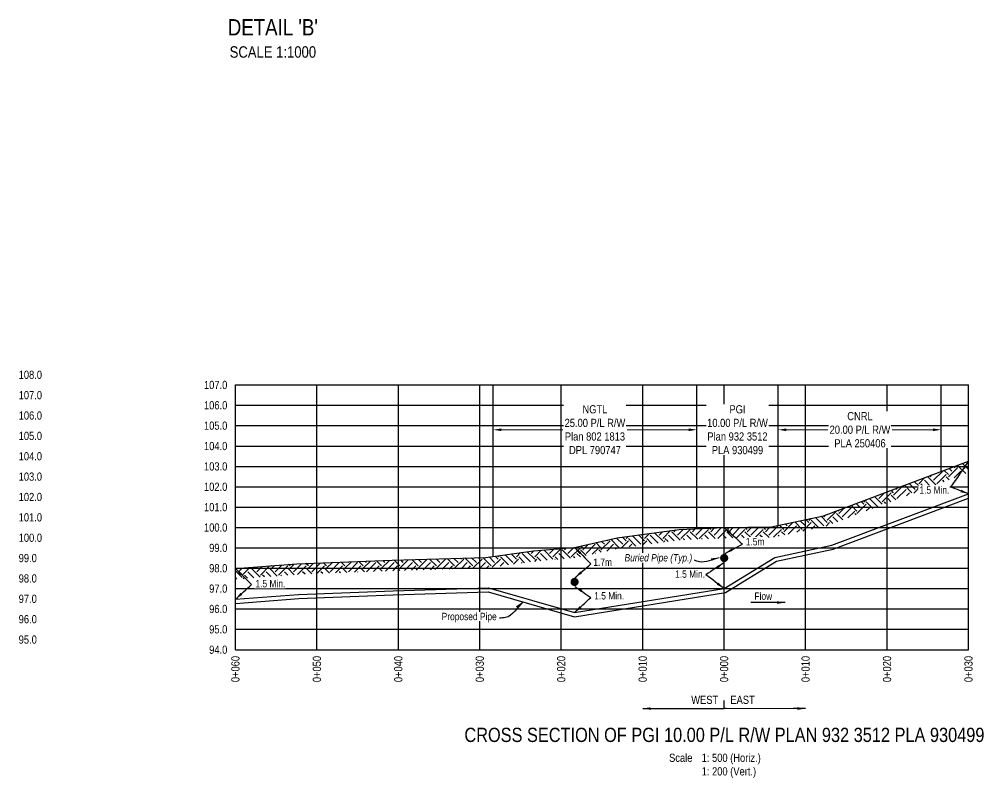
# Model space of a CAD drawing. Extents: x 499040 to 506121, y 6015569 to 6019091.
# Drawn here: x 502585 to 503758, y 6015569 to 6016500 of the extents above; entities that cross this region are included whole.
import ezdxf
from ezdxf.enums import TextEntityAlignment as Align

# ---------------------------------------------------------------- set-up
doc = ezdxf.new("R2010")
doc.units = 0
doc.header["$LTSCALE"] = 5
doc.header["$PDMODE"] = 35
doc.header["$PDSIZE"] = 0.5
doc.linetypes.add('foc-TOPO', pattern=[1, 0.2, -0.8])
doc.layers.get('Defpoints').update_dxf_attribs({"color": 9})
for name, color, linetype in [('AS-PIPE-UG-T', 44, 'Continuous'), ('C-RW', 13, 'Continuous'), ('CG-NOTES', 7, 'Continuous'), ('DETAIL-T', 7, 'Continuous'), ('F-RW', 190, 'Continuous'), ('L-DETAIL-T', 3, 'Continuous'), ('L-MON', 1, 'Continuous'), ('P-CROSSINGS-GRID', 8, 'Continuous'), ('P-CROSSINGS-GROUND', 48, 'foc-TOPO'), ('P-CROSSINGS-LINE', 3, 'Continuous'), ('P-PROPOSED', 10, 'Continuous'), ('S-T7', 7, 'Continuous')]:
    doc.layers.add(name, color=color, linetype=linetype)
doc.layers.add('C-RW-T', color=13, linetype='Continuous', lineweight=9)
doc.layers.add('F-RW-T', color=190, linetype='Continuous', lineweight=9)
doc.styles.add('140', font='ARIALN.TTF', dxfattribs={"height": 15})
doc.styles.add('80', font='ARIALN.TTF', dxfattribs={"height": 10})
doc.styles.add('80CG', font='ARIALN.TTF', dxfattribs={"height": 10})
doc.styles.add('80L', font='ARIALN.TTF', dxfattribs={"height": 10})
doc.dimstyles.new('Compass 5 000', dxfattribs={"dimscale": 5, "dimtxt": 9, "dimasz": 2, "dimexe": 0.2, "dimexo": 0.0625, "dimgap": 0.5, "dimtad": 0, "dimtih": 1, "dimtoh": 1, "dimzin": 0, "dimdsep": 46, "dimtxsty": '80CG', "dimcen": 0.1, "dimse1": 1, "dimse2": 1, "dimclrd": 256, "dimclrt": 256, "dimaunit": 1, "dimadec": 4, "dimazin": 0, "dimtfac": 0.06, "dimtofl": 0, "dimtmove": 0, "dimatfit": 1, "dimfxl": 0.2, "dimtolj": 1, "dimtzin": 0, "dimlwd": -1, "dimarcsym": 0})

# ---------------------------------------------------------------- blocks, each defined once
blk = doc.blocks.new('PLIA')
at = {"color": 255, "const_width": 1}
blk.add_lwpolyline([(-0.5, 0, 1), (0.5, 0, 1)], format="xyb", close=True, dxfattribs=at)
blk = doc.blocks.new('PLIAA')
blk.add_blockref('PLIA', (0, 0))
blk = doc.blocks.new('PLIB')
at = {"color": 1}
blk.add_circle((0, 0), 0.8, dxfattribs=at)
blk = doc.blocks.new('PLIBB')
blk.add_blockref('PLIB', (0, 0))
blk = doc.blocks.new('PLICC')
for name in ['PLIAA', 'PLIBB']:
    blk.add_blockref(name, (0, 0))
blk = doc.blocks.new('PLI')
blk.add_blockref('PLICC', (0, 0))
blk = doc.blocks.new('*D545')
at = {"layer": 'C-RW-T', "transparency": 16777216}
for p, q in [((503526.8, 6015996.5), (503577.6, 6015996.5)), ((503706.7, 6015996.5), (503656.6, 6015996.5))]:
    blk.add_line(p, q, dxfattribs=at)
for points in [[(503526.8, 6015998.1), (503526.8, 6015994.8), (503516.8, 6015996.5)], [(503706.7, 6015998.1), (503706.7, 6015994.8), (503716.7, 6015996.5)]]:
    blk.add_solid(points, dxfattribs=at)
at = {"layer": 'Defpoints', "color": 0, "transparency": 16777216}
for p in [(503516.8, 6016013.4), (503716.7, 6016013.4), (503516.8, 6015996.5)]:
    blk.add_point(p, dxfattribs=at)
at = {"layer": 'C-RW-T', "transparency": 16777216, "insert": (503617.1, 6015996.5), "char_height": 10, "attachment_point": 5, "style": '80CG', "bg_fill": 3, "box_fill_scale": 1.1, "bg_fill_color": 256, "bg_fill_true_color": 13158600, "bg_fill_transparency": 0}
blk.add_mtext('\\A1;CNRL\\P20.00 P/L R/W\\PPLA 250406', dxfattribs=at)
blk = doc.blocks.new('*D546')
at = {"layer": 'Defpoints', "color": 0, "transparency": 16777216}
for p in [(503416.9, 6015996.5), (503416.9, 6015996.5), (503516.8, 6015996.5)]:
    blk.add_point(p, dxfattribs=at)
at = {"layer": 'F-RW-T', "transparency": 16777216}
for p, q in [((503406.9, 6015996.5), (503396.9, 6015996.5)), ((503526.8, 6015996.5), (503536.8, 6015996.5))]:
    blk.add_line(p, q, dxfattribs=at)
for points in [[(503406.9, 6015998.1), (503406.9, 6015994.8), (503416.9, 6015996.5)], [(503526.8, 6015998.1), (503526.8, 6015994.8), (503516.8, 6015996.5)]]:
    blk.add_solid(points, dxfattribs=at)
at = {"layer": 'F-RW-T', "transparency": 16777216, "insert": (503466.8, 6015996.5), "char_height": 10, "attachment_point": 5, "style": '80CG', "bg_fill": 3, "box_fill_scale": 1.1, "bg_fill_color": 256, "bg_fill_true_color": 13158600, "bg_fill_transparency": 0}
blk.add_mtext('\\A1;PGI\\P10.00 P/L R/W\\PPlan 932 3512\\PPLA 930499', dxfattribs=at)
blk = doc.blocks.new('*D547')
at = {"layer": 'Defpoints', "color": 0, "transparency": 16777216}
for p in [(503167, 6015996.5), (503167, 6015996.5), (503416.9, 6015996.5)]:
    blk.add_point(p, dxfattribs=at)
at = {"layer": 'F-RW-T', "transparency": 16777216}
for p, q in [((503177, 6015996.5), (503252.4, 6015996.5)), ((503406.9, 6015996.5), (503331.5, 6015996.5))]:
    blk.add_line(p, q, dxfattribs=at)
for points in [[(503177, 6015998.1), (503177, 6015994.8), (503167, 6015996.5)], [(503406.9, 6015998.1), (503406.9, 6015994.8), (503416.9, 6015996.5)]]:
    blk.add_solid(points, dxfattribs=at)
at = {"layer": 'F-RW-T', "transparency": 16777216, "insert": (503291.9, 6015996.5), "char_height": 10, "attachment_point": 5, "style": '80CG', "bg_fill": 3, "box_fill_scale": 1.1, "bg_fill_color": 256, "bg_fill_true_color": 13158600, "bg_fill_transparency": 0}
blk.add_mtext('\\A1;NGTL\\P25.00 P/L R/W\\PPlan 802 1813\\PDPL 790747', dxfattribs=at)

msp = doc.modelspace()

# ---------------------------------------------------------------- hatches: boundary and pattern name
at = {"layer": 'P-CROSSINGS-GROUND'}
h = msp.add_hatch(dxfattribs=at)
h.set_pattern_fill('EARTH', color=256, scale=2.498657, angle=45)
h.set_pattern_definition([(45, (-3624.75, 3602.199), (0, 22.43858139), [15.86647306, -15.86647306]), (45, (-3628.957, 3606.406), (0, 22.43858139), [15.86647306, -15.86647306]), (45, (-3633.164, 3610.613), (0, 22.43858139), [15.86647306, -15.86647306]), (135, (-3633.164, 3613.418), (-22.43858139, 0), [15.86647306, -15.86647306]), (135, (-3628.957, 3617.625), (-22.43858139, 0), [15.86647306, -15.86647306]), (135, (-3624.75, 3621.832), (-22.43858139, 0), [15.86647306, -15.86647306])])
h.paths.add_polyline_path([(502850.817, 6015826.103), (502850.817, 6015813.071), (502926.787, 6015818.977), (503043.33, 6015823.413), (503159.3, 6015826.93), (503217.79, 6015835.024), (503268.912, 6015839.342), (503321.367, 6015851.032), (503396.368, 6015861.198), (503450.852, 6015863.587), (503509.881, 6015864.249), (503575.854, 6015878.418), (503750.333, 6015944.056), (503750.333, 6015957.938), (503572.182, 6015890.919), (503508.429, 6015877.226), (503450.494, 6015876.577), (503395.209, 6015874.153), (503319.077, 6015863.833), (503266.943, 6015852.215), (503216.352, 6015847.942), (503158.209, 6015839.896), (503042.886, 6015836.398), (502926.036, 6015831.951)])

# ---------------------------------------------------------------- linework, layer by layer
at = {"layer": 'C-RW', "flags": 128}
msp.add_lwpolyline([(503716.702, 6015945.286), (503716.702, 6016052.107)], dxfattribs=at)
at = {"layer": 'CG-NOTES'}
msp.add_line((503450.494, 6015654.48), (503450.494, 6015664.474), dxfattribs=at)
at = {"layer": 'F-RW', "flags": 128}
for points in [[(503166.997, 6015841.112), (503166.997, 6016052.107)], [(503416.863, 6015875.102), (503416.863, 6016052.107)], [(503516.809, 6015879.026), (503516.809, 6016052.107)]]:
    msp.add_lwpolyline(points, dxfattribs=at)
at = {"layer": 'P-CROSSINGS-GRID', "color": 8}
for p, q in [((502850.817, 6016051.483), (503750.333, 6016051.483)), ((502850.817, 6015726.657), (502850.817, 6016051.483)), ((502950.763, 6015726.657), (502950.763, 6016051.483)), ((503050.709, 6015726.657), (503050.709, 6016051.483)), ((503150.655, 6015726.657), (503150.655, 6016051.483)), ((503250.602, 6015726.657), (503250.602, 6016051.483)), ((503350.548, 6015726.657), (503350.548, 6016051.483)), ((503450.494, 6015726.657), (503450.494, 6016051.483)), ((503550.441, 6015726.657), (503550.441, 6016051.483)), ((503650.387, 6015726.657), (503650.387, 6016051.483)), ((503750.333, 6015726.657), (503750.333, 6016051.483)), ((502850.817, 6016026.496), (503750.333, 6016026.496)), ((502850.817, 6016001.509), (503750.333, 6016001.509)), ((502850.817, 6015976.523), (503750.333, 6015976.523)), ((502850.817, 6015951.536), (503750.333, 6015951.536)), ((502850.817, 6015926.55), (503750.333, 6015926.55)), ((502850.817, 6015901.563), (503750.333, 6015901.563)), ((502850.817, 6015876.577), (503750.333, 6015876.577)), ((502850.817, 6015851.59), (503750.333, 6015851.59)), ((502850.817, 6015826.603), (503750.333, 6015826.603)), ((502850.817, 6015801.617), (503750.333, 6015801.617)), ((502850.817, 6015776.63), (503750.333, 6015776.63)), ((502850.817, 6015751.644), (503750.333, 6015751.644)), ((502850.817, 6015726.657), (503750.333, 6015726.657))]:
    msp.add_line(p, q, dxfattribs=at)
at = {"layer": 'P-CROSSINGS-LINE', "color": 3, "flags": 128}
msp.add_lwpolyline([(502850.817, 6015826.103), (502926.036, 6015831.951), (503042.886, 6015836.398), (503158.209, 6015839.896), (503216.352, 6015847.942), (503266.943, 6015852.215), (503319.077, 6015863.833), (503395.209, 6015874.153), (503450.494, 6015876.577), (503508.429, 6015877.226), (503572.182, 6015890.919), (503750.333, 6015957.938)], dxfattribs=at)

# ---------------------------------------------------------------- block references
at = {"layer": 'L-MON', "xscale": 4.997314350000019, "yscale": 4.997314350000019, "zscale": 4.997314350000019}
for p in [(503450.494, 6015839.097), (503266.943, 6015809.738)]:
    msp.add_blockref('PLI', p, dxfattribs=at)

# ---------------------------------------------------------------- texts
at = {"style": '80'}
for s, p in [('0+060', (502850.73, 6015718.993)), ('0+050', (502950.676, 6015718.993)), ('0+040', (503050.622, 6015718.993)), ('0+030', (503150.568, 6015718.993)), ('0+020', (503250.515, 6015718.993)), ('0+010', (503350.461, 6015718.993)), ('0+000', (503450.407, 6015718.993)), ('0+010', (503550.354, 6015718.993)), ('0+020', (503650.3, 6015718.993)), ('0+030', (503750.246, 6015718.993))]:
    msp.add_text(s, height=9.9946, rotation=90, dxfattribs=at).set_placement(p, align=Align.MIDDLE_RIGHT)
at = {"char_height": 8.9952, "attachment_point": 1, "style": '80L'}
for s, width, insert in [('1.7m', 22.32657, (503289.928, 6015838.468)), ('1.5 Min.', 45.26208, (503390.322, 6015823.856)), ('1.5 Min.', 45.26208, (503291, 6015797.264))]:
    msp.add_mtext_dynamic_manual_height_columns(s, width=width, gutter_width=44.952, heights=[0], dxfattribs=dict(at, insert=insert))
at = {"layer": 'DETAIL-T', "color": 3, "insert": (502896.711, 6016476.527), "char_height": 19.98926, "width": 109.64994, "attachment_point": 5, "style": '80CG'}
msp.add_mtext("DETAIL 'B'\\P{\\H0.7x;SCALE 1:1000}", dxfattribs=at)
at = {"layer": 'DETAIL-T', "insert": (503382.875, 6015599.05), "char_height": 9.99463, "attachment_point": 1, "style": '80L'}
msp.add_mtext_dynamic_manual_height_columns('Scale^I1: 500 (Horiz.)\\P^I1: 200 (Vert.)', width=216.87194, gutter_width=44.952, heights=[0], dxfattribs=at)
at = {"layer": 'L-DETAIL-T', "insert": (503450.775, 6015630.906), "char_height": 17.4906, "width": 637.43645, "attachment_point": 2, "rotation": 0, "style": '140'}
msp.add_mtext('CROSS SECTION OF PGI 10.00 P/L R/W PLAN 932 3512 PLA 930499', dxfattribs=at)
at = {"layer": 'S-T7', "style": '80'}
for s, p in [('108.0', (502584.79, 6016063.935)), ('107.0', (502584.79, 6016038.948)), ('106.0', (502584.79, 6016013.962)), ('105.0', (502584.79, 6015988.975)), ('104.0', (502584.79, 6015963.989)), ('103.0', (502584.79, 6015939.002)), ('102.0', (502584.79, 6015914.016)), ('101.0', (502584.79, 6015889.029)), ('100.0', (502584.79, 6015864.042)), ('99.0', (502584.79, 6015839.056)), ('98.0', (502584.79, 6015814.069)), ('97.0', (502584.79, 6015789.083)), ('96.0', (502584.79, 6015764.096)), ('95.0', (502584.79, 6015739.11))]:
    msp.add_text(s, height=9.9946, dxfattribs=at).set_placement(p, align=Align.MIDDLE_LEFT)
for s, p in [('107.0', (502840.822, 6016051.483)), ('106.0', (502840.822, 6016026.496)), ('105.0', (502840.822, 6016001.509)), ('104.0', (502840.822, 6015976.523)), ('103.0', (502840.822, 6015951.536)), ('102.0', (502840.822, 6015926.55)), ('101.0', (502840.822, 6015901.563)), ('100.0', (502840.822, 6015876.577)), ('99.0', (502840.822, 6015851.59)), ('98.0', (502840.822, 6015826.603)), ('97.0', (502840.822, 6015801.617)), ('96.0', (502840.822, 6015776.63)), ('95.0', (502840.822, 6015751.644)), ('94.0', (502840.822, 6015726.657))]:
    msp.add_text(s, height=9.9946, dxfattribs=at).set_placement(p, align=Align.MIDDLE_RIGHT)

# ---------------------------------------------------------------- leaders
at = {"path_type": 1}
for points in [[(503750.333, 6015957.938), (503728.385, 6015926.108)], [(503750.333, 6015917.894), (503728.385, 6015926.108)], [(502850.817, 6015826.103), (502870.324, 6015806.492)], [(502850.817, 6015788.51), (502870.324, 6015806.492)]]:
    msp.add_leader(points, dimstyle='Compass 5 000', override={"dimgap": 0.5, "dimtad": 0}, dxfattribs=at)
for points in [[(503450.494, 6015876.577), (503473.092, 6015856.144)], [(503266.943, 6015852.215), (503286.93, 6015831.841)], [(503451.491, 6015844.744), (503473.092, 6015856.144)], [(503267.383, 6015814.95), (503286.93, 6015831.841)], [(503450.133, 6015833.22), (503428.039, 6015818.5)], [(503450.494, 6015801.617), (503428.039, 6015818.5)], [(503267.422, 6015804.152), (503287.002, 6015790.764)], [(503266.943, 6015772.258), (503287.002, 6015790.764)]]:
    msp.add_leader(points, dimstyle='Compass 5 000', dxfattribs=at)
at = {"layer": 'CG-NOTES', "path_type": 1}
for points in [[(503350.548, 6015654.48), (503450.494, 6015654.48)], [(503550.441, 6015654.48), (503450.494, 6015654.48)]]:
    msp.add_leader(points, dimstyle='Compass 5 000', override={"dimgap": 0.5, "dimtad": 0}, dxfattribs=at)

# ---------------------------------------------------------------- next in the draw order: texts
at = {"color": 3, "insert": (503443.131, 6015670.152), "char_height": 9.9946, "width": 78.38919, "attachment_point": 3, "style": '80', "bg_fill": 2}
msp.add_mtext('WEST', dxfattribs=at)
at = {"layer": 'AS-PIPE-UG-T', "insert": (503328.23, 6015843.917), "char_height": 8.99517, "attachment_point": 1, "style": '80L', "bg_fill": 3, "box_fill_scale": 1.15, "bg_fill_color": 256, "bg_fill_true_color": 256, "bg_fill_transparency": 0}
msp.add_mtext_dynamic_manual_height_columns('{\\fArial Narrow|b0|i1|c0|p34;Buried Pipe (Typ.)}', width=82.49312, gutter_width=44.952, heights=[0], dxfattribs=at)

# ---------------------------------------------------------------- next in the draw order: dimensions: what is measured, and where the dimension line sits
at = {"layer": 'C-RW-T', "color": 4}
dim = msp.add_linear_dim(base=(503516.809, 6015996.483), p1=(503716.702, 6016013.449), p2=(503516.809, 6016013.449), angle=180, text='CNRL\\P20.00 P/L R/W\\PPLA 250406', dimstyle='Compass 5 000', override={"dimtfill": 1}, dxfattribs=at)
dim.commit()
dim.dimension.update_dxf_attribs({"geometry": '*D545', "text_midpoint": (503617.092, 6015996.483), "dimtype": 161})

# ---------------------------------------------------------------- next in the draw order: linework, layer by layer
at = {"layer": 'P-PROPOSED'}
for points in [[(502850.817, 6015788.51), (502928.202, 6015794.526), (503044.167, 6015798.94), (503161.355, 6015802.495), (503266.943, 6015772.258), (503450.494, 6015801.617), (503512.616, 6015839.791), (503582.774, 6015854.859), (503750.333, 6015917.894)], [(502850.817, 6015783.498), (502928.491, 6015789.536), (503044.338, 6015793.946), (503160.728, 6015797.476), (503266.636, 6015767.148), (503452.264, 6015796.839), (503514.503, 6015835.085), (503584.186, 6015850.051), (503750.333, 6015912.555)]]:
    msp.add_lwpolyline(points, dxfattribs=at)

# ---------------------------------------------------------------- next in the draw order: texts
at = {"color": 3, "insert": (503458.08, 6015670.152), "char_height": 9.9946, "width": 71.75788, "attachment_point": 1, "style": '80', "bg_fill": 2}
msp.add_mtext('EAST', dxfattribs=at)

# ---------------------------------------------------------------- next in the draw order: leaders
at = {"layer": 'AS-PIPE-UG-T', "path_type": 1}
msp.add_leader([(503444.203, 6015839.182), (503420.086, 6015834.446), (503414.057, 6015836.383)], dimstyle='Compass 5 000', override={"dimgap": 0.5, "dimtad": 0}, dxfattribs=at)

# ---------------------------------------------------------------- next in the draw order: texts
at = {"char_height": 8.9952, "attachment_point": 1, "style": '80L', "bg_fill": 3, "box_fill_scale": 1.15, "bg_fill_color": 256, "bg_fill_true_color": 256, "bg_fill_transparency": 0}
for s, width, insert in [('1.5 Min.', 35.84887, (503690.136, 6015927.091)), ('1.5m', 22.32657, (503477.021, 6015863.676)), ('1.5 Min.', 35.84887, (502875.331, 6015812.187))]:
    msp.add_mtext_dynamic_manual_height_columns(s, width=width, gutter_width=44.952, heights=[0], dxfattribs=dict(at, insert=insert))
at = {"insert": (503509.414, 6015796.724), "char_height": 8.9952, "attachment_point": 3, "rotation": 359.666704, "style": '80L', "bg_fill": 3, "box_fill_scale": 1.1, "bg_fill_color": 256, "bg_fill_transparency": 0}
msp.add_mtext_dynamic_manual_height_columns('Flow', width=21.73784, gutter_width=44.952, heights=[0], dxfattribs=at)
at = {"insert": (503103.813, 6015771.89), "char_height": 8.99517, "attachment_point": 1, "style": '80L', "bg_fill": 3, "box_fill_scale": 1.1, "bg_fill_color": 256, "bg_fill_transparency": 0}
msp.add_mtext_dynamic_manual_height_columns('Proposed Pipe', width=67.20465, gutter_width=44.952, heights=[0], dxfattribs=at)

# ---------------------------------------------------------------- next in the draw order: dimensions: what is measured, and where the dimension line sits
at = {"layer": 'F-RW-T', "color": 4}
dim = msp.add_aligned_dim(p1=(503516.809, 6015996.483), p2=(503416.863, 6015996.483), distance=0, text='PGI\\P10.00 P/L R/W\\PPlan 932 3512\\PPLA 930499', dimstyle='Compass 5 000', override={"dimtfill": 1}, dxfattribs=at)
dim.commit()
dim.dimension.update_dxf_attribs({"geometry": '*D546', "text_midpoint": (503466.836, 6015996.483)})

# ---------------------------------------------------------------- next in the draw order: dimensions: what is measured, and where the dimension line sits
dim = msp.add_aligned_dim(p1=(503416.863, 6015996.483), p2=(503166.997, 6015996.483), distance=0, text='NGTL\\P25.00 P/L R/W\\PPlan 802 1813\\PDPL 790747', dimstyle='Compass 5 000', override={"dimtfill": 1}, dxfattribs=at)
dim.commit()
dim.dimension.update_dxf_attribs({"geometry": '*D547', "text_midpoint": (503291.93, 6015996.483)})

# ---------------------------------------------------------------- next in the draw order: leaders
at = {"path_type": 1}
for points in [[(503203.318, 6015785.28), (503182.307, 6015766.021), (503174.882, 6015765.39)], [(503525.489, 6015784.547), (503483.073, 6015784.392)]]:
    msp.add_leader(points, dimstyle='Compass 5 000', override={"dimgap": 0.5, "dimtad": 0}, dxfattribs=at)

doc.saveas('drawing.dxf')
